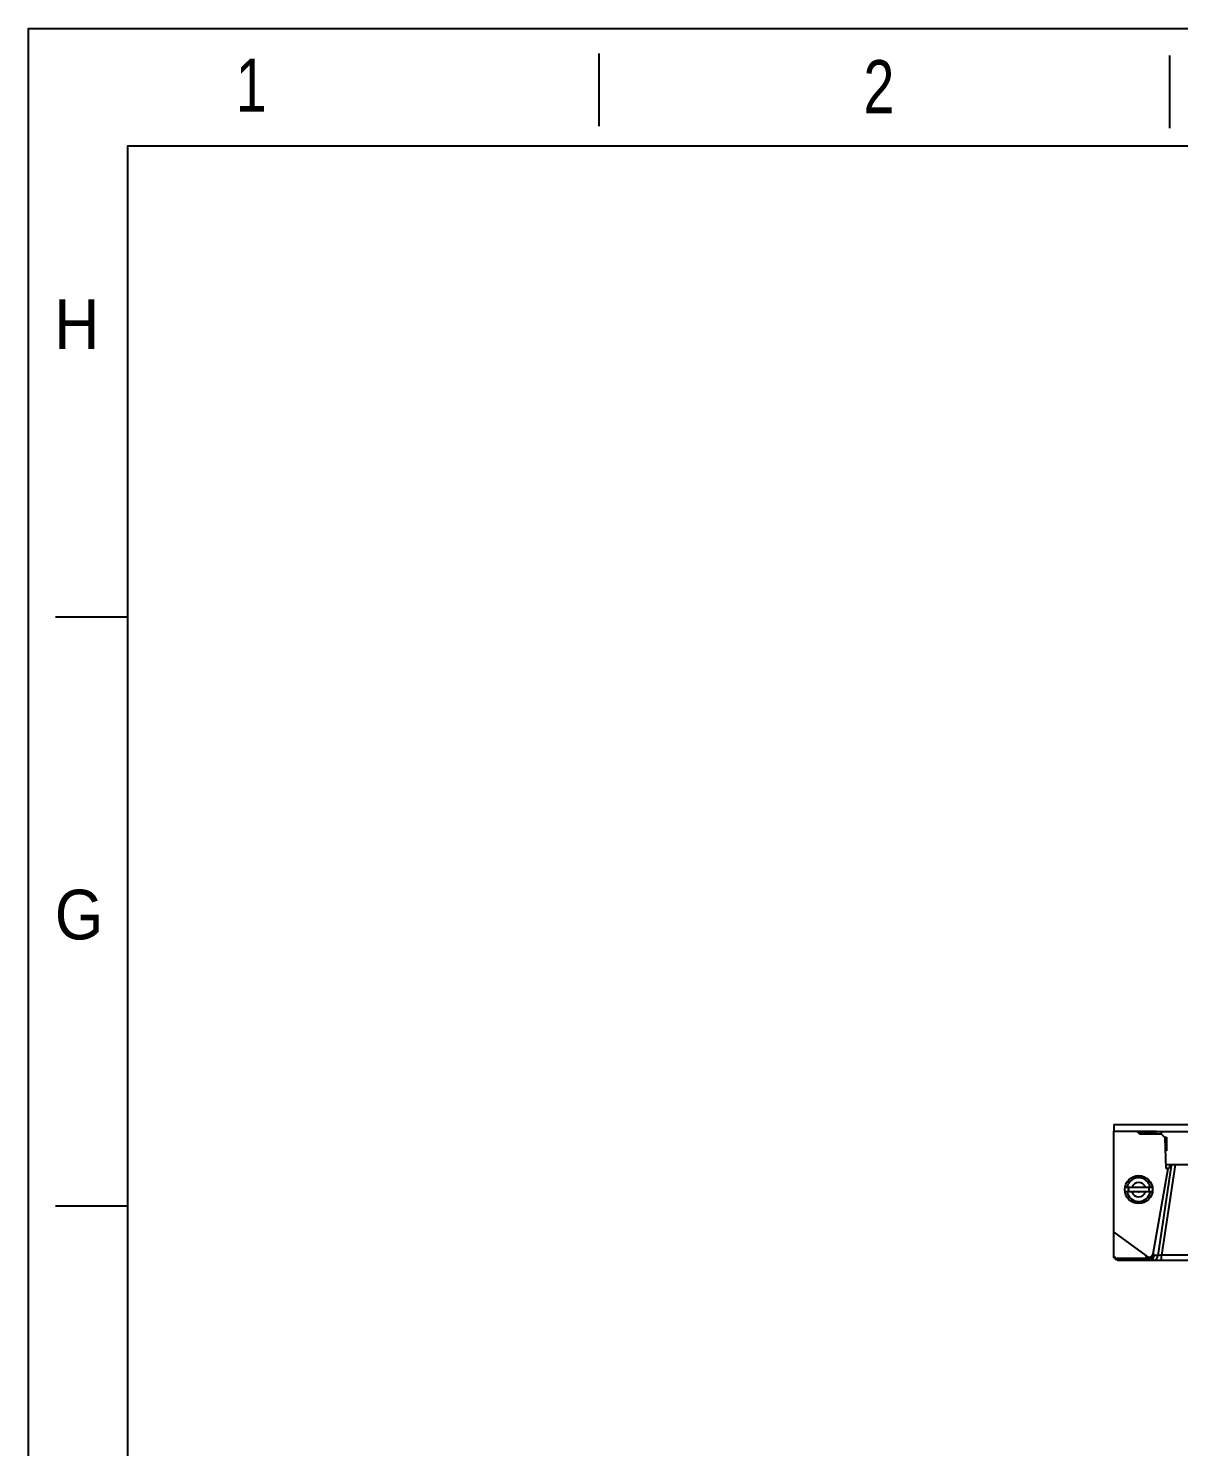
# Model space of a CAD drawing. Header units: millimetres. Extents: x 7531 to 19147, y 2539 to 6525.
# Drawn here: x 7531 to 7857, y 3471.8 to 3873.5 of the extents above; entities that cross this region are included whole.
import ezdxf

# ---------------------------------------------------------------- set-up
doc = ezdxf.new("R2010")
doc.units = ezdxf.units.MM
doc.layers.add('02___PRT_ALL_AXES', color=7, linetype='Continuous')
doc.styles.add('CKSTANDARD', font='arial.ttf')
doc.styles.add('Roamns', font='romans.shx')

# ---------------------------------------------------------------- blocks, each defined once
blk = doc.blocks.new('standard template')
for p, q in [((3074.2, 30738.9), (3074.2, 30336.2)), ((6245.9, 30728.2), (6245.9, 30325.4)), ((456.3, 27606.8), (53.6, 27606.8)), ((456.3, 24334.5), (53.6, 24334.5))]:
    blk.add_line(p, q)
blk.add_lwpolyline([(37962.6, 4700.3), (-97.5, 4700.3), (-97.5, 30879.2), (37962.6, 30879.2)], close=True)
at = {"color": 7}
blk.add_lwpolyline([(456.3, 6673.6), (456.3, 5963.9), (456.3, 5254.1), (456.3, 30225.9), (37408.8, 30225.9), (37408.8, 5254.1)], dxfattribs=at)
at = {"style": 'CKSTANDARD'}
for s, height, width, p in [('1', 294.8, 0.75, (1055.5, 30416.1)), ('2', 294.8, 0.75, (4544.7, 30407.9)), ('H', 276, 0.9, (46.7, 29097)), ('G', 276, 0.9, (49.8, 25816.5))]:
    blk.add_text(s, height=height, dxfattribs=dict(at, width=width)).set_placement(p)
at = {"style": 'Roamns'}
for tag, p in [('PAGE_NAME', (27466, 7593.7)), ('PROJECT_NAME', (27466, 6883.9)), ('DRAWN_NAME', (27466, 6174.1)), ('VERSION', (34241, 6174.1)), ('SELECT_DATA', (27466, 5464.4)), ('PAGE_NUMBER', (34241, 5464.4))]:
    blk.add_attdef(tag, p, '', height=284.5, dxfattribs=at)

msp = doc.modelspace()

# ---------------------------------------------------------------- linework, layer by layer
at = {"color": 7, "linetype": 'Continuous'}
for p, q in [((7838.63657, 3562.99358), (8438.63657, 3562.99358)), ((7838.63657, 3525.36201), (7838.63657, 3561.09358)), ((7838.63657, 3561.09358), (7845.13657, 3561.09358)), ((7845.13657, 3561.09358), (7845.93657, 3560.29358)), ((7852.13257, 3560.29358), (7845.93657, 3560.29358)), ((7910.28657, 3560.99358), (7850.64175, 3560.99358)), ((7853.15874, 3559.29392), (7852.13257, 3560.29358)), ((7853.05644, 3559.39358), (7853.51157, 3559.39358)), ((7853.38657, 3550.59358), (7853.15874, 3559.29392)), ((7853.51157, 3559.39358), (7853.51157, 3555.59358)), ((7853.51157, 3555.59358), (7853.25564, 3555.59358)), ((7849.71671, 3526.35605), (7853.99044, 3550.59358)), ((7854.84397, 3551.30821), (7851.04082, 3525.9094)), ((7855.95295, 3551.59358), (7852.12877, 3526.05432)), ((7855.13657, 3551.59358), (7853.36038, 3551.59358)), ((7854.11038, 3550.59358), (7853.38657, 3550.59358)), ((7854.11038, 3550.59358), (7855.13691, 3551.59358)), ((7854.49931, 3550.97246), (7854.51407, 3551.59358)), ((7860.13623, 3551.59358), (7855.13691, 3551.59358)), ((7849.54073, 3545.19358), (7841.7324, 3545.19358)), ((7849.54073, 3543.99358), (7841.7324, 3543.99358)), ((7838.63657, 3532.53873), (7847.61629, 3525.91391)), ((7839.18687, 3525.03292), (7838.63657, 3525.73282)), ((7838.79021, 3525.16645), (7838.63657, 3525.36186)), ((7848.17078, 3525.03292), (7839.18687, 3525.03292)), ((7839.96938, 3524.59358), (8437.30376, 3524.59358)), ((7848.17078, 3525.03292), (7847.61629, 3525.91391)), ((7848.17078, 3525.03292), (7848.31385, 3525.02638)), ((7849.99783, 3525.9094), (7849.71671, 3526.35605)), ((7851.04082, 3525.9094), (7849.99783, 3525.9094)), ((7852.12877, 3524.59358), (7852.12877, 3526.05432)), ((7873.18404, 3526.05432), (7852.12877, 3526.05432))]:
    msp.add_line(p, q, dxfattribs=at)
msp.add_circle((7845.63657, 3544.59358), 3.95, dxfattribs=at)
for centre, radius, start, end in [((7845.63657, 3544.59358), 3.36421, 10.2735371, 169.7264629), ((7845.63657, 3544.59358), 3.36421, 190.2735371, 349.7264629), ((7845.63657, 3544.59358), 2.95, 168.2647425, 191.7352575), ((7845.63657, 3544.59358), 2.03579, 17.1411316, 162.8588684), ((7845.63657, 3544.59358), 2.03579, 197.1411316, 342.8588684), ((7845.63657, 3544.59358), 0.62157, 74.8605613, 105.1394387), ((7845.63657, 3544.59358), 0.62157, 254.8605613, 285.1394387), ((7845.63657, 3544.59358), 2.95, 348.2647425, 11.7352575), ((7839.96938, 3526.09358), 1.5, 218.1146027, 270)]:
    msp.add_arc(centre, radius, start, end, dxfattribs=at)
msp.add_ellipse((7847.83084, 3527.87694), major_axis=(-1.4332, 2.2771), ratio=0.557499819, start_param=2.183392476, end_param=3.693064698, dxfattribs=at)
for points, knots in [([(7838.79012, 3525.16638), (7838.80378, 3525.14904), (7838.87206, 3525.08056), (7838.96946, 3525.04844), (7839.04244, 3525.03814)], [0, 0, 0, 0, 0.230468566, 1, 1, 1, 1]), ([(7839.96938, 3524.59358), (7839.82317, 3524.59358), (7839.51191, 3524.68239), (7839.28273, 3524.90299), (7839.18687, 3525.03292)], [0, 0, 0, 0, 0.475204717, 1, 1, 1, 1]), ([(7848.95329, 3524.59358), (7848.80708, 3524.59358), (7848.49582, 3524.68239), (7848.26663, 3524.90299), (7848.17078, 3525.03292)], [0, 0, 0, 0, 0.475204719, 1, 1, 1, 1]), ([(7848.31385, 3525.02638), (7848.39203, 3525.02735), (7848.73658, 3525.06176), (7849.06652, 3525.1935), (7849.29837, 3525.32571)], [0, 0, 0, 0, 0.226576611, 1, 1, 1, 1]), ([(7848.95329, 3524.59358), (7849.12562, 3524.59358), (7849.50273, 3524.73975), (7849.72988, 3525.05681), (7849.81797, 3525.23837)], [0, 0, 0, 0, 0.460618557, 1, 1, 1, 1]), ([(7849.29837, 3525.32571), (7849.36664, 3525.36464), (7849.62434, 3525.52699), (7849.85595, 3525.73347), (7849.99783, 3525.9094)], [0, 0, 0, 0, 0.258027478, 1, 1, 1, 1]), ([(7849.81797, 3525.23837), (7849.84255, 3525.28901), (7849.93289, 3525.50326), (7849.98261, 3525.73406), (7849.99783, 3525.9094)], [0, 0, 0, 0, 0.242340079, 1, 1, 1, 1]), ([(7849.99628, 3524.59358), (7850.12454, 3524.59358), (7850.39831, 3524.67035), (7850.72713, 3524.96882), (7850.95409, 3525.40013), (7851.02563, 3525.73441), (7851.04082, 3525.9094)], [0, 0, 0, 0, 0.210835493, 0.445338521, 0.711275498, 1, 1, 1, 1]), ([(7852.12877, 3526.05433), (7852.02961, 3526.04018), (7851.66735, 3525.98906), (7851.30468, 3525.94061), (7851.04082, 3525.90939)], [0, 0, 0, 0, 0.27377752, 1, 1, 1, 1])]:
    msp.add_open_spline(points, degree=3, knots=knots, dxfattribs=at)
msp.add_open_spline([(7839.04244, 3525.03814), (7839.09015, 3525.03141), (7839.13877, 3525.03026), (7839.18687, 3525.03292)], degree=3, dxfattribs=at)
at = {"layer": '02___PRT_ALL_AXES', "color": 7, "linetype": 'Continuous'}
for p, q in [((7838.63657, 3562.99358), (7838.63657, 3561.09358)), ((7838.63657, 3561.09358), (7850.64175, 3561.09358)), ((7845.23657, 3560.99358), (7850.64175, 3560.99358)), ((7849.14175, 3560.99358), (7849.14175, 3561.09358)), ((7850.64175, 3560.99358), (7850.64175, 3561.09358)), ((7852.01157, 3560.99358), (7852.01157, 3560.29358))]:
    msp.add_line(p, q, dxfattribs=at)

# ---------------------------------------------------------------- block references
at = {"transparency": 33554595, "xscale": 0.05097615323888361, "yscale": 0.05097615323888361, "zscale": 0.05097615323888361}
msp.add_blockref('standard template', (7535.97138, 2299.44029), dxfattribs=at)

doc.saveas('drawing.dxf')
